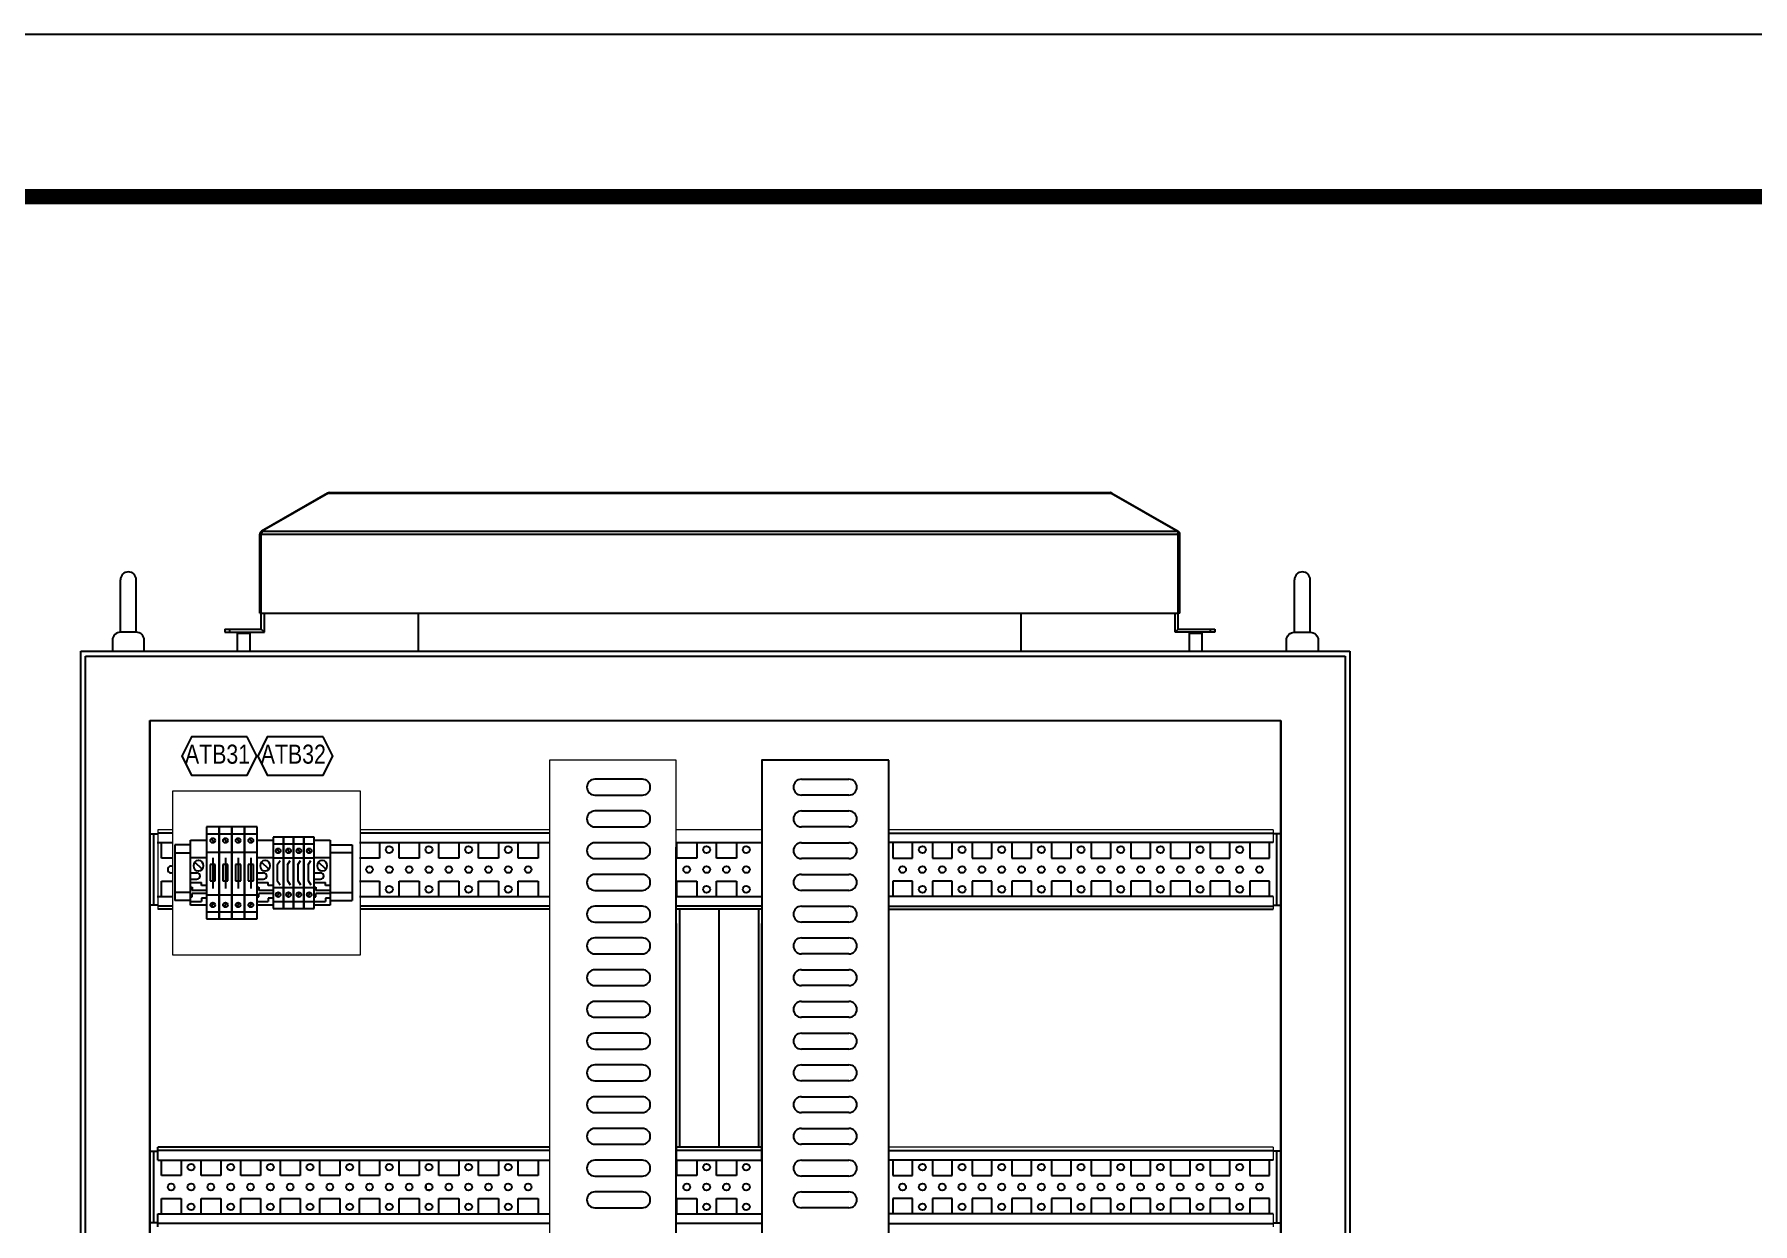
# Model space of a CAD drawing. Extents: x 81437 to 204847, y -54769 to -29444.
# Drawn here: x 88216 to 89299, y -52088 to -51339 of the extents above; entities that cross this region are included whole.
import ezdxf
from ezdxf.enums import TextEntityAlignment as Align
from ezdxf.lldxf.tags import DXFTag

# ---------------------------------------------------------------- set-up
doc = ezdxf.new("R2010")
doc.units = 0
doc.header["$LTSCALE"] = 100
doc.header["$MEASUREMENT"] = 0
for name, color, linetype in [('EYEBOLT', 7, 'Continuous'), ('PANEL', 7, 'Continuous'), ('t', 1, 'Continuous')]:
    doc.layers.add(name, color=color, linetype=linetype)
doc.layers.add('细实线', color=7, linetype='Continuous', lineweight=20)
doc.styles.add('HZ', font='arial.ttf', dxfattribs={"width": 0.7})
doc.styles.get("Standard").update_dxf_attribs({"font": ''})
doc.styles.add('微软雅黑', font='')
doc.styles.get('Standard').set_extended_font_data('SimSun')
doc.styles.get('微软雅黑').set_extended_font_data('Microsoft YaHei')
tags = doc.linetypes.add('HIDDEN2', pattern=[0.1875, 0.125, -0.0625]).pattern_tags.tags
tags[6:7] = [DXFTag(74, 4), DXFTag(75, 0), DXFTag(340, '0'), DXFTag(46, 1.0), DXFTag(50, 0.0), DXFTag(44, 0.0), DXFTag(45, 0.0)]
tags[4:5] = [DXFTag(74, 4), DXFTag(75, 0), DXFTag(340, '0'), DXFTag(46, 1.0), DXFTag(50, 0.0), DXFTag(44, 0.0), DXFTag(45, 0.0)]

# ---------------------------------------------------------------- blocks, each defined once
blk = doc.blocks.new('图框')
at = {"layer": 't', "color": 7, "const_width": 9.62}
blk.add_lwpolyline([(4109.5, -3210.4), (4109.5, -58.9), (-6.2, -58.9), (-6.2, -3210.4)], close=True, dxfattribs=at)
at = {"color": 7, "style": '微软雅黑', "flags": 8}
for tag, p, height in [('DWG.NAME:', (1375.5, -2969.2), 25), ('DWG.NO.:', (3122, -3089.3), 24), ('图纸编号', (3309.2, -3111.3), 24), ('FILENO.:', (3122.5, -3165), 24), ('文档号', (3311.6, -3183), 24)]:
    blk.add_attdef(tag, p, '', height=height, dxfattribs=at)
at = {"color": 7, "style": '微软雅黑', "width": 0.8, "flags": 8}
for tag, p, height in [('PROJECT_NAME', (3324.7, -2969.2), 25), ('PROJECTNAME:', (3119.3, -2971.7), 24)]:
    blk.add_attdef(tag, p, '', height=height, dxfattribs=at)
at = {"color": 7, "style": '微软雅黑', "flags": 8}
for tag, p in [('图纸名称:', (1371.6, -3024.8)), ('项目名称', (3272.9, -3045.6))]:
    blk.add_attdef(tag, text='', height=25, dxfattribs=at).set_placement(p, align=Align.BOTTOM_LEFT)
for tag, height, width, p in [('RENLIU', 24, 0.7, (692, -3009.2)), ('SHUFENWANG', 24, 0.7, (879.6, -3009.2)), ('FANGHOU', 24, 0.7, (1063.6, -3009.2)), ('DANDANLI', 24, 0.7, (1243.9, -3009.2)), ('#10STATIONONTROLCABINETCOVER', 30, 0.6, (1771.7, -3076)), ('HANGZHOUHOLLYSYSAUTOMATIONCO.,LTD.', 24, 0.7, (2763.9, -3104.6))]:
    blk.add_attdef(tag, text='', height=height, dxfattribs=dict(at, width=width)).set_placement(p, align=Align.MIDDLE)
for tag, height, p in [('设计时间', 23, (207.7, -3033.7)), ('刘仁', 23, (692, -3061.1)), ('王姝芬', 23, (879.6, -3061.1)), ('侯方', 23, (1063.6, -3061.1)), ('李丹丹', 23, (1243.9, -3061.1)), ('PAGEXOFX', 24, (3947.6, -3097.9)), ('REV.', 24, (53.2, -3121.9)), ('DATE', 24, (202.7, -3121.9)), ('DESCRIPTION', 24, (445.6, -3121.9)), ('PREPARED', 24, (692, -3121.9)), ('CHECKED', 24, (879.6, -3121.9)), ('SIGNED', 24, (1063.6, -3121.9)), ('APPROVED', 24, (1243.9, -3121.9)), ('图纸名称', 30, (1771.7, -3153.6)), ('第几页共几页', 24, (3947.6, -3172.9))]:
    blk.add_attdef(tag, text='', height=height, dxfattribs=at).set_placement(p, align=Align.MIDDLE)
at = {"color": 7, "flags": 8}
blk.add_attdef('A', text='', height=23, dxfattribs=at).set_placement((53.7, -3033.7), align=Align.MIDDLE)
blk = doc.blocks.new('堵头')
at = {"color": 53}
for p, q in [((0, -41), (0, 0)), ((0, 0), (10, 0)), ((10, 0), (10, -41)), ((0, -11), (10, -11)), ((0, -20.6), (4, -20.6)), ((7.3, -18.3), (2.7, -13.8)), ((0, -24.6), (4, -24.6)), ((0, -26.6), (7, -26.6)), ((0, -29.6), (1, -29.6)), ((1, -29.6), (1, -31.6)), ((10, -31.6), (1, -31.6)), ((7, -28.6), (7, -26.6)), ((10, -28.6), (7, -28.6)), ((0, -35.6), (1, -35.6)), ((0, -38.6), (7, -38.6)), ((10, -41), (0, -41)), ((10, -33.6), (1, -33.6)), ((1, -35.6), (1, -33.6)), ((10, -36.6), (7, -36.6)), ((7, -36.6), (7, -38.6))]:
    blk.add_line(p, q, dxfattribs=at)
blk.add_arc((4, -22.6), 2, 270, 90, dxfattribs=at)
blk.add_ellipse((5, -16.1), major_axis=(0, -3.5), ratio=0.857143, start_param=4.712389, end_param=10.995574, dxfattribs=at)
blk = doc.blocks.new('Z$W@#31031')
at = {"color": 53}
for p, q in [((0, 45), (0, 0)), ((6.5, 45), (0, 45)), ((6.5, 0), (6.5, 45)), ((0, 40.6), (6.5, 40.6)), ((0, 31.9), (6.5, 31.9)), ((2.6, 27.5), (4.4, 30.1)), ((2.6, 27.6), (2.6, 17.4)), ((0, 13.1), (6.5, 13.1)), ((2.6, 17.5), (4.4, 14.9)), ((0, 4.4), (6.5, 4.4)), ((0, 0), (6.5, 0))]:
    blk.add_line(p, q, dxfattribs=at)
at = {"color": 53, "linetype": 'HIDDEN2'}
for p, q in [((4.1, 35.1), (2.4, 37.5)), ((4.1, 9.9), (2.4, 7.5))]:
    blk.add_line(p, q, dxfattribs=at)
at = {"color": 53}
for centre in [(3.3, 36.3), (3.3, 8.7)]:
    blk.add_circle(centre, 1.5, dxfattribs=at)
blk = doc.blocks.new('Z$W@#5084')
at = {"color": 53}
for p, q in [((0, 58), (0, 0)), ((8, 58), (0, 58)), ((8, 0), (8, 58)), ((0, 53.6), (8, 53.6)), ((0, 41.9), (8, 41.9)), ((2.4, 34.1), (2.4, 23.9)), ((5.6, 34.1), (2.4, 34.1)), ((4, 38.4), (4, 19.1)), ((5.6, 23.9), (5.6, 34.1)), ((2.4, 23.9), (5.6, 23.9)), ((0, 15.1), (8, 15.1)), ((0, 4.4), (8, 4.4)), ((0, 0), (8, 0))]:
    blk.add_line(p, q, dxfattribs=at)
at = {"color": 53, "linetype": 'HIDDEN2'}
for p, q in [((4.9, 48.1), (3.1, 50.5)), ((4.9, 9.9), (3.1, 7.5))]:
    blk.add_line(p, q, dxfattribs=at)
at = {"color": 53}
for centre in [(4, 49.3), (4, 8.7)]:
    blk.add_circle(centre, 1.5, dxfattribs=at)

msp = doc.modelspace()

# ---------------------------------------------------------------- linework, layer by layer
at = {"color": 7, "linetype": 'Continuous'}
for p, q in [((88400.6, -51628), (88358.9, -51652.1)), ((88401.1, -51628), (88359.4, -51652.1)), ((88400.6, -51628), (88400.7, -51628.3)), ((88401.1, -51628), (88894.5, -51628)), ((88401.7, -51627.7), (88893.9, -51627.7)), ((88894.5, -51628), (88936.2, -51652.1)), ((88895, -51628), (88894.9, -51628.3)), ((88895, -51628), (88936.7, -51652.1)), ((88357.8, -51703.7), (88357.8, -51654)), ((88357.8, -51654), (88358.8, -51654)), ((88358.8, -51703.7), (88358.8, -51654)), ((88358.8, -51654), (88936.8, -51654)), ((88358.9, -51652.1), (88359.2, -51652.6)), ((88359.4, -51652.1), (88936.2, -51652.1)), ((88936.7, -51652.1), (88936.4, -51652.6)), ((88936.8, -51703.7), (88936.8, -51654)), ((88937.8, -51654), (88936.8, -51654)), ((88937.8, -51703.7), (88937.8, -51654)), ((88357.8, -51703.7), (88358.8, -51703.7)), ((88358.8, -51713.7), (88358.8, -51703.7)), ((88358.8, -51703.7), (88936.8, -51703.7)), ((88360.8, -51715.7), (88360.8, -51703.7)), ((88457.8, -51727.7), (88457.8, -51703.7)), ((88837.8, -51727.7), (88837.8, -51703.7)), ((88934.8, -51715.7), (88934.8, -51703.7)), ((88936.8, -51713.7), (88936.8, -51703.7)), ((88937.8, -51703.7), (88936.8, -51703.7)), ((88335.8, -51713.7), (88335.8, -51715.7)), ((88335.8, -51713.7), (88358.8, -51713.7)), ((88335.8, -51715.7), (88360.8, -51715.7)), ((88338.8, -51713.7), (88338.8, -51715.7)), ((88344.3, -51715.7), (88343.8, -51716.2)), ((88343.8, -51727.7), (88343.8, -51716.2)), ((88343.8, -51716.2), (88351.8, -51716.2)), ((88351.3, -51715.7), (88351.8, -51716.2)), ((88351.8, -51727.7), (88351.8, -51716.2)), ((88360.8, -51715.7), (88358.8, -51713.7)), ((88934.8, -51715.7), (88936.8, -51713.7)), ((88959.8, -51715.7), (88934.8, -51715.7)), ((88936.8, -51713.7), (88959.8, -51713.7)), ((88944.3, -51715.7), (88943.8, -51716.2)), ((88943.8, -51727.7), (88943.8, -51716.2)), ((88943.8, -51716.2), (88951.8, -51716.2)), ((88951.3, -51715.7), (88951.8, -51716.2)), ((88951.8, -51727.7), (88951.8, -51716.2)), ((88956.8, -51713.7), (88956.8, -51715.7)), ((88959.8, -51713.7), (88959.8, -51715.7)), ((88599, -51808.3), (88569, -51808.3)), ((88699.2, -51808.3), (88729.2, -51808.3)), ((88569, -51818.3), (88599, -51818.3)), ((88729.2, -51818.3), (88699.2, -51818.3)), ((88599, -51828.3), (88569, -51828.3)), ((88699.2, -51828.3), (88729.2, -51828.3)), ((88288.5, -51842.7), (88293.5, -51842.7)), ((88291, -51887.7), (88291, -51842.7)), ((88303, -51842.2), (88293.5, -51842.2)), ((88540.4, -51842.2), (88421.1, -51842.2)), ((88569, -51838.3), (88599, -51838.3)), ((88729.2, -51838.3), (88699.2, -51838.3)), ((88754.4, -51842.2), (88996.6, -51842.2)), ((89001.5, -51842.7), (88996.5, -51842.7)), ((88999, -51887.7), (88999, -51842.7)), ((88293.1, -51848.2), (88303, -51848.2)), ((88295.8, -51858), (88295.8, -51848.2)), ((88420.8, -51848.2), (88540.4, -51848.2)), ((88433.3, -51848.2), (88433.3, -51858)), ((88445.8, -51858), (88445.8, -51848.2)), ((88458.3, -51848.2), (88458.3, -51858)), ((88470.8, -51858), (88470.8, -51848.2)), ((88483.3, -51848.2), (88483.3, -51858)), ((88495.8, -51858), (88495.8, -51848.2)), ((88508.3, -51848.2), (88508.3, -51858)), ((88520.8, -51858), (88520.8, -51848.2)), ((88533.3, -51848.2), (88533.3, -51858)), ((88599, -51848.3), (88569, -51848.3)), ((88620.4, -51848.2), (88674.4, -51848.2)), ((88620.4, -53596.2), (88620.4, -51851.2)), ((88620.8, -51858), (88620.8, -51848.2)), ((88633.3, -51848.2), (88633.3, -51858)), ((88645.8, -51858), (88645.8, -51848.2)), ((88658.3, -51848.2), (88658.3, -51858)), ((88699.2, -51848.3), (88729.2, -51848.3)), ((88996.5, -51848.2), (88754.4, -51848.2)), ((88756.8, -51848.2), (88756.8, -51858)), ((88769.3, -51858), (88769.3, -51848.2)), ((88781.8, -51848.2), (88781.8, -51858)), ((88794.3, -51858), (88794.3, -51848.2)), ((88806.8, -51848.2), (88806.8, -51858)), ((88819.3, -51858), (88819.3, -51848.2)), ((88831.8, -51848.2), (88831.8, -51858)), ((88844.3, -51858), (88844.3, -51848.2)), ((88856.8, -51848.2), (88856.8, -51858)), ((88869.3, -51858), (88869.3, -51848.2)), ((88881.8, -51848.2), (88881.8, -51858)), ((88894.3, -51858), (88894.3, -51848.2)), ((88906.8, -51848.2), (88906.8, -51858)), ((88919.3, -51858), (88919.3, -51848.2)), ((88931.8, -51848.2), (88931.8, -51858)), ((88944.3, -51858), (88944.3, -51848.2)), ((88956.8, -51848.2), (88956.8, -51858)), ((88969.3, -51858), (88969.3, -51848.2)), ((88981.8, -51848.2), (88981.8, -51858)), ((88994.3, -51858), (88994.3, -51848.2)), ((88303, -51858), (88295.8, -51858)), ((88433.3, -51858), (88420.8, -51858)), ((88458.3, -51858), (88445.8, -51858)), ((88483.3, -51858), (88470.8, -51858)), ((88508.3, -51858), (88495.8, -51858)), ((88533.3, -51858), (88520.8, -51858)), ((88569, -51858.3), (88599, -51858.3)), ((88633.3, -51858), (88620.8, -51858)), ((88658.3, -51858), (88645.8, -51858)), ((88729.2, -51858.3), (88699.2, -51858.3)), ((88756.8, -51858), (88769.3, -51858)), ((88781.8, -51858), (88794.3, -51858)), ((88806.8, -51858), (88819.3, -51858)), ((88831.8, -51858), (88844.3, -51858)), ((88856.8, -51858), (88869.3, -51858)), ((88881.8, -51858), (88894.3, -51858)), ((88906.8, -51858), (88919.3, -51858)), ((88931.8, -51858), (88944.3, -51858)), ((88956.8, -51858), (88969.3, -51858)), ((88981.8, -51858), (88994.3, -51858)), ((88295.8, -51872.5), (88303, -51872.5)), ((88295.8, -51882.2), (88295.8, -51872.5)), ((88420.8, -51872.5), (88433.3, -51872.5)), ((88433.3, -51872.5), (88433.3, -51882.2)), ((88445.8, -51872.5), (88458.3, -51872.5)), ((88445.8, -51882.2), (88445.8, -51872.5)), ((88458.3, -51872.5), (88458.3, -51882.2)), ((88470.8, -51872.5), (88483.3, -51872.5)), ((88470.8, -51882.2), (88470.8, -51872.5)), ((88483.3, -51872.5), (88483.3, -51882.2)), ((88495.8, -51872.5), (88508.3, -51872.5)), ((88495.8, -51882.2), (88495.8, -51872.5)), ((88508.3, -51872.5), (88508.3, -51882.2)), ((88520.8, -51872.5), (88533.3, -51872.5)), ((88520.8, -51882.2), (88520.8, -51872.5)), ((88533.3, -51872.5), (88533.3, -51882.2)), ((88599, -51868.3), (88569, -51868.3)), ((88569, -51878.3), (88599, -51878.3)), ((88620.8, -51872.5), (88633.3, -51872.5)), ((88620.8, -51882.2), (88620.8, -51872.5)), ((88633.3, -51872.5), (88633.3, -51882.2)), ((88645.8, -51872.5), (88658.3, -51872.5)), ((88645.8, -51882.2), (88645.8, -51872.5)), ((88658.3, -51872.5), (88658.3, -51882.2)), ((88699.2, -51868.3), (88729.2, -51868.3)), ((88729.2, -51878.3), (88699.2, -51878.3)), ((88769.3, -51872.5), (88756.8, -51872.5)), ((88756.8, -51872.5), (88756.8, -51882.2)), ((88769.3, -51882.2), (88769.3, -51872.5)), ((88794.3, -51872.5), (88781.8, -51872.5)), ((88781.8, -51872.5), (88781.8, -51882.2)), ((88794.3, -51882.2), (88794.3, -51872.5)), ((88819.3, -51872.5), (88806.8, -51872.5)), ((88806.8, -51872.5), (88806.8, -51882.2)), ((88819.3, -51882.2), (88819.3, -51872.5)), ((88844.3, -51872.5), (88831.8, -51872.5)), ((88831.8, -51872.5), (88831.8, -51882.2)), ((88844.3, -51882.2), (88844.3, -51872.5)), ((88869.3, -51872.5), (88856.8, -51872.5)), ((88856.8, -51872.5), (88856.8, -51882.2)), ((88869.3, -51882.2), (88869.3, -51872.5)), ((88894.3, -51872.5), (88881.8, -51872.5)), ((88881.8, -51872.5), (88881.8, -51882.2)), ((88894.3, -51882.2), (88894.3, -51872.5)), ((88919.3, -51872.5), (88906.8, -51872.5)), ((88906.8, -51872.5), (88906.8, -51882.2)), ((88919.3, -51882.2), (88919.3, -51872.5)), ((88944.3, -51872.5), (88931.8, -51872.5)), ((88931.8, -51872.5), (88931.8, -51882.2)), ((88944.3, -51882.2), (88944.3, -51872.5)), ((88969.3, -51872.5), (88956.8, -51872.5)), ((88956.8, -51872.5), (88956.8, -51882.2)), ((88969.3, -51882.2), (88969.3, -51872.5)), ((88994.3, -51872.5), (88981.8, -51872.5)), ((88981.8, -51872.5), (88981.8, -51882.2)), ((88994.3, -51882.2), (88994.3, -51872.5)), ((88293.5, -51887.7), (88288.5, -51887.7)), ((88293.1, -51882.2), (88303, -51882.2)), ((88303, -51888.2), (88293.5, -51888.2)), ((88420.8, -51882.2), (88540.4, -51882.2)), ((88540.4, -51888.2), (88421.1, -51888.2)), ((88599, -51888.3), (88569, -51888.3)), ((88620.4, -51882.2), (88674.4, -51882.2)), ((88674.4, -51888.2), (88620.4, -51888.2)), ((88699.2, -51888.3), (88729.2, -51888.3)), ((88996.5, -51882.2), (88754.4, -51882.2)), ((88754.4, -51888.2), (88996.6, -51888.2)), ((88996.5, -51887.7), (89001.5, -51887.7)), ((88303, -51890.2), (88293.5, -51890.2)), ((88540.4, -51890.2), (88421.1, -51890.2)), ((88569, -51898.3), (88599, -51898.3)), ((88674.4, -51890.2), (88620.4, -51890.2)), ((88620.4, -51899.2), (88620.4, -52049.2)), ((88622.4, -51890.2), (88622.4, -52040.2)), ((88647.4, -52040.2), (88647.4, -51890.2)), ((88647.4, -52040.2), (88647.4, -51890.2)), ((88672.4, -52040.2), (88672.4, -51890.2)), ((88674.4, -52049.2), (88674.4, -51899.2)), ((88729.2, -51898.3), (88699.2, -51898.3)), ((88754.4, -51890.2), (88996.6, -51890.2)), ((88599, -51908.3), (88569, -51908.3)), ((88699.2, -51908.3), (88729.2, -51908.3)), ((88569, -51918.3), (88599, -51918.3)), ((88729.2, -51918.3), (88699.2, -51918.3)), ((88599, -51928.3), (88569, -51928.3)), ((88699.2, -51928.3), (88729.2, -51928.3)), ((88569, -51938.3), (88599, -51938.3)), ((88729.2, -51938.3), (88699.2, -51938.3)), ((88599, -51948.3), (88569, -51948.3)), ((88699.2, -51948.3), (88729.2, -51948.3)), ((88569, -51958.3), (88599, -51958.3)), ((88729.2, -51958.3), (88699.2, -51958.3)), ((88599, -51968.3), (88569, -51968.3)), ((88699.2, -51968.3), (88729.2, -51968.3)), ((88569, -51978.3), (88599, -51978.3)), ((88729.2, -51978.3), (88699.2, -51978.3)), ((88599, -51988.3), (88569, -51988.3)), ((88699.2, -51988.3), (88729.2, -51988.3)), ((88569, -51998.3), (88599, -51998.3)), ((88599, -52008.3), (88569, -52008.3)), ((88729.2, -51998.3), (88699.2, -51998.3)), ((88699.2, -52008.3), (88729.2, -52008.3)), ((88569, -52018.3), (88599, -52018.3)), ((88729.2, -52018.3), (88699.2, -52018.3)), ((88599, -52028.3), (88569, -52028.3)), ((88699.2, -52028.3), (88729.2, -52028.3)), ((88472.5, -52040.2), (88293.5, -52040.2)), ((88293.5, -52048.2), (88293.5, -52040.2)), ((88540.4, -52040.2), (88472.5, -52040.2)), ((88569, -52038.3), (88599, -52038.3)), ((88674.4, -52040.2), (88620.4, -52040.2)), ((88729.2, -52038.3), (88699.2, -52038.3)), ((88288.5, -52042.7), (88293.5, -52042.7)), ((88291, -52087.7), (88291, -52042.7)), ((88472.5, -52042.2), (88293.5, -52042.2)), ((88293.5, -52048.2), (88472.5, -52048.2)), ((88295.8, -52058), (88295.8, -52048.2)), ((88308.3, -52048.2), (88308.3, -52058)), ((88320.8, -52058), (88320.8, -52048.2)), ((88333.3, -52048.2), (88333.3, -52058)), ((88345.8, -52058), (88345.8, -52048.2)), ((88358.3, -52048.2), (88358.3, -52058)), ((88370.8, -52058), (88370.8, -52048.2)), ((88383.3, -52048.2), (88383.3, -52058)), ((88395.8, -52058), (88395.8, -52048.2)), ((88408.3, -52048.2), (88408.3, -52058)), ((88420.8, -52058), (88420.8, -52048.2)), ((88433.3, -52048.2), (88433.3, -52058)), ((88445.8, -52058), (88445.8, -52048.2)), ((88458.3, -52048.2), (88458.3, -52058)), ((88470.8, -52058), (88470.8, -52048.2)), ((88540.4, -52042.2), (88472.5, -52042.2)), ((88472.5, -52048.2), (88540.4, -52048.2)), ((88483.3, -52048.2), (88483.3, -52058)), ((88495.8, -52058), (88495.8, -52048.2)), ((88508.3, -52048.2), (88508.3, -52058)), ((88520.8, -52058), (88520.8, -52048.2)), ((88533.3, -52048.2), (88533.3, -52058)), ((88599, -52048.3), (88569, -52048.3)), ((88674.4, -52042.2), (88620.4, -52042.2)), ((88620.4, -52048.2), (88674.4, -52048.2)), ((88620.8, -52058), (88620.8, -52048.2)), ((88633.3, -52048.2), (88633.3, -52058)), ((88645.8, -52058), (88645.8, -52048.2)), ((88658.3, -52048.2), (88658.3, -52058)), ((88699.2, -52048.3), (88729.2, -52048.3)), ((88754.4, -52042.2), (88996.6, -52042.2)), ((88996.5, -52048.2), (88754.4, -52048.2)), ((88756.8, -52048.2), (88756.8, -52058)), ((88769.3, -52058), (88769.3, -52048.2)), ((88781.8, -52048.2), (88781.8, -52058)), ((88794.3, -52058), (88794.3, -52048.2)), ((88806.8, -52048.2), (88806.8, -52058)), ((88819.3, -52058), (88819.3, -52048.2)), ((88831.8, -52048.2), (88831.8, -52058)), ((88844.3, -52058), (88844.3, -52048.2)), ((88856.8, -52048.2), (88856.8, -52058)), ((88869.3, -52058), (88869.3, -52048.2)), ((88881.8, -52048.2), (88881.8, -52058)), ((88894.3, -52058), (88894.3, -52048.2)), ((88906.8, -52048.2), (88906.8, -52058)), ((88919.3, -52058), (88919.3, -52048.2)), ((88931.8, -52048.2), (88931.8, -52058)), ((88944.3, -52058), (88944.3, -52048.2)), ((88956.8, -52048.2), (88956.8, -52058)), ((88969.3, -52058), (88969.3, -52048.2)), ((88981.8, -52048.2), (88981.8, -52058)), ((88994.3, -52058), (88994.3, -52048.2)), ((89001.5, -52042.7), (88996.5, -52042.7)), ((88999, -52087.7), (88999, -52042.7)), ((88308.3, -52058), (88295.8, -52058)), ((88333.3, -52058), (88320.8, -52058)), ((88358.3, -52058), (88345.8, -52058)), ((88383.3, -52058), (88370.8, -52058)), ((88408.3, -52058), (88395.8, -52058)), ((88433.3, -52058), (88420.8, -52058)), ((88458.3, -52058), (88445.8, -52058)), ((88483.3, -52058), (88470.8, -52058)), ((88508.3, -52058), (88495.8, -52058)), ((88533.3, -52058), (88520.8, -52058)), ((88569, -52058.3), (88599, -52058.3)), ((88633.3, -52058), (88620.8, -52058)), ((88658.3, -52058), (88645.8, -52058)), ((88729.2, -52058.3), (88699.2, -52058.3)), ((88756.8, -52058), (88769.3, -52058)), ((88781.8, -52058), (88794.3, -52058)), ((88806.8, -52058), (88819.3, -52058)), ((88831.8, -52058), (88844.3, -52058)), ((88856.8, -52058), (88869.3, -52058)), ((88881.8, -52058), (88894.3, -52058)), ((88906.8, -52058), (88919.3, -52058)), ((88931.8, -52058), (88944.3, -52058)), ((88956.8, -52058), (88969.3, -52058)), ((88981.8, -52058), (88994.3, -52058)), ((88295.8, -52072.5), (88308.3, -52072.5)), ((88295.8, -52082.2), (88295.8, -52072.5)), ((88308.3, -52072.5), (88308.3, -52082.2)), ((88320.8, -52072.5), (88333.3, -52072.5)), ((88320.8, -52082.2), (88320.8, -52072.5)), ((88333.3, -52072.5), (88333.3, -52082.2)), ((88345.8, -52072.5), (88358.3, -52072.5)), ((88345.8, -52082.2), (88345.8, -52072.5)), ((88358.3, -52072.5), (88358.3, -52082.2)), ((88370.8, -52072.5), (88383.3, -52072.5)), ((88370.8, -52082.2), (88370.8, -52072.5)), ((88383.3, -52072.5), (88383.3, -52082.2)), ((88395.8, -52072.5), (88408.3, -52072.5)), ((88395.8, -52082.2), (88395.8, -52072.5)), ((88408.3, -52072.5), (88408.3, -52082.2)), ((88420.8, -52072.5), (88433.3, -52072.5)), ((88420.8, -52082.2), (88420.8, -52072.5)), ((88433.3, -52072.5), (88433.3, -52082.2)), ((88445.8, -52072.5), (88458.3, -52072.5)), ((88445.8, -52082.2), (88445.8, -52072.5)), ((88458.3, -52072.5), (88458.3, -52082.2)), ((88462.5, -52064.5), (88462.5, -52066)), ((88465.3, -52067.2), (88463.7, -52067.2)), ((88470.8, -52072.5), (88483.3, -52072.5)), ((88470.8, -52082.2), (88470.8, -52072.5)), ((88483.3, -52072.5), (88483.3, -52082.2)), ((88495.8, -52072.5), (88508.3, -52072.5)), ((88495.8, -52082.2), (88495.8, -52072.5)), ((88508.3, -52072.5), (88508.3, -52082.2)), ((88520.8, -52072.5), (88533.3, -52072.5)), ((88520.8, -52082.2), (88520.8, -52072.5)), ((88533.3, -52072.5), (88533.3, -52082.2)), ((88599, -52068.3), (88569, -52068.3)), ((88620.8, -52072.5), (88633.3, -52072.5)), ((88620.8, -52082.2), (88620.8, -52072.5)), ((88633.3, -52072.5), (88633.3, -52082.2)), ((88645.8, -52072.5), (88658.3, -52072.5)), ((88645.8, -52082.2), (88645.8, -52072.5)), ((88658.3, -52072.5), (88658.3, -52082.2)), ((88699.2, -52068.3), (88729.2, -52068.3)), ((88769.3, -52072.5), (88756.8, -52072.5)), ((88756.8, -52072.5), (88756.8, -52082.2)), ((88769.3, -52082.2), (88769.3, -52072.5)), ((88794.3, -52072.5), (88781.8, -52072.5)), ((88781.8, -52072.5), (88781.8, -52082.2)), ((88794.3, -52082.2), (88794.3, -52072.5)), ((88819.3, -52072.5), (88806.8, -52072.5)), ((88806.8, -52072.5), (88806.8, -52082.2)), ((88819.3, -52082.2), (88819.3, -52072.5)), ((88844.3, -52072.5), (88831.8, -52072.5)), ((88831.8, -52072.5), (88831.8, -52082.2)), ((88844.3, -52082.2), (88844.3, -52072.5)), ((88869.3, -52072.5), (88856.8, -52072.5)), ((88856.8, -52072.5), (88856.8, -52082.2)), ((88869.3, -52082.2), (88869.3, -52072.5)), ((88894.3, -52072.5), (88881.8, -52072.5)), ((88881.8, -52072.5), (88881.8, -52082.2)), ((88894.3, -52082.2), (88894.3, -52072.5)), ((88919.3, -52072.5), (88906.8, -52072.5)), ((88906.8, -52072.5), (88906.8, -52082.2)), ((88919.3, -52082.2), (88919.3, -52072.5)), ((88944.3, -52072.5), (88931.8, -52072.5)), ((88931.8, -52072.5), (88931.8, -52082.2)), ((88944.3, -52082.2), (88944.3, -52072.5)), ((88969.3, -52072.5), (88956.8, -52072.5)), ((88956.8, -52072.5), (88956.8, -52082.2)), ((88969.3, -52082.2), (88969.3, -52072.5)), ((88994.3, -52072.5), (88981.8, -52072.5)), ((88981.8, -52072.5), (88981.8, -52082.2)), ((88994.3, -52082.2), (88994.3, -52072.5)), ((88293.5, -52082.2), (88472.5, -52082.2)), ((88293.5, -52090.2), (88293.5, -52082.2)), ((88472.5, -52082.2), (88540.4, -52082.2)), ((88569, -52078.3), (88599, -52078.3)), ((88620.4, -52082.2), (88674.4, -52082.2)), ((88729.2, -52078.3), (88699.2, -52078.3)), ((88996.5, -52082.2), (88754.4, -52082.2)), ((88293.5, -52087.7), (88288.5, -52087.7)), ((88472.5, -52088.2), (88293.5, -52088.2)), ((88540.4, -52088.2), (88472.5, -52088.2)), ((88674.4, -52088.2), (88620.4, -52088.2)), ((88754.4, -52088.2), (88996.6, -52088.2)), ((88996.5, -52087.7), (89001.5, -52087.7))]:
    msp.add_line(p, q, dxfattribs=at)
at = {"color": 6}
for p, q in [((88314.2, -51849.6), (88304.3, -51849.6)), ((88304.3, -51849.6), (88304.3, -51884.6)), ((88304.3, -51854.6), (88314.2, -51854.6)), ((88402.2, -51849.6), (88416.1, -51849.6)), ((88416.1, -51854.6), (88402.2, -51854.6)), ((88416.1, -51849.6), (88416.1, -51884.6)), ((88314.2, -51879.6), (88304.3, -51879.6)), ((88314.2, -51884.6), (88304.3, -51884.6)), ((88402.2, -51879.6), (88416.1, -51879.6)), ((88402.2, -51884.6), (88416.1, -51884.6))]:
    msp.add_line(p, q, dxfattribs=at)
at = {"color": 1}
msp.add_lwpolyline([(86389.9, -51339), (90718.2, -51339), (90718.2, -54769.3), (86389.9, -54769.3)], close=True, dxfattribs=at)
at = {"color": 3}
for points in [[(88349.9, -51781.6), (88314.9, -51781.6), (88308.8, -51793.7), (88314.9, -51805.8), (88349.9, -51805.8), (88356, -51793.7), (88349.9, -51781.6)], [(88397.7, -51781.6), (88362.6, -51781.6), (88356.6, -51793.7), (88362.6, -51805.8), (88397.7, -51805.8), (88403.8, -51793.7), (88397.7, -51781.6)]]:
    msp.add_lwpolyline(points, dxfattribs=at)
at = {"color": 7}
msp.add_lwpolyline([(88754.4, -51796.2), (88674.4, -51796.2), (88674.4, -53596.2), (88754.4, -53596.2)], close=True, dxfattribs=at)
at = {"color": 7, "linetype": 'Continuous'}
for centre in [(88439.5, -51852.7), (88439.5, -51852.7), (88464.5, -51852.7), (88464.5, -51852.7), (88489.5, -51852.7), (88489.5, -51852.7), (88514.5, -51852.7), (88514.5, -51852.7), (88639.5, -51852.7), (88664.5, -51852.7), (88775.5, -51852.7), (88775.5, -51852.7), (88800.5, -51852.7), (88800.5, -51852.7), (88825.5, -51852.7), (88825.5, -51852.7), (88850.5, -51852.7), (88850.5, -51852.7), (88875.5, -51852.7), (88875.5, -51852.7), (88900.5, -51852.7), (88900.5, -51852.7), (88925.5, -51852.7), (88925.5, -51852.7), (88950.5, -51852.7), (88950.5, -51852.7), (88975.5, -51852.7), (88975.5, -51852.7), (88427, -51865.2), (88439.5, -51865.2), (88439.5, -51865.2), (88452, -51865.2), (88464.5, -51865.2), (88464.5, -51865.2), (88477, -51865.2), (88489.5, -51865.2), (88489.5, -51865.2), (88502, -51865.2), (88514.5, -51865.2), (88514.5, -51865.2), (88527, -51865.2), (88627, -51865.2), (88639.5, -51865.2), (88652, -51865.2), (88664.5, -51865.2), (88763, -51865.2), (88775.5, -51865.2), (88775.5, -51865.2), (88788, -51865.2), (88800.5, -51865.2), (88800.5, -51865.2), (88813, -51865.2), (88825.5, -51865.2), (88825.5, -51865.2), (88838, -51865.2), (88850.5, -51865.2), (88850.5, -51865.2), (88863, -51865.2), (88875.5, -51865.2), (88875.5, -51865.2), (88888, -51865.2), (88900.5, -51865.2), (88900.5, -51865.2), (88913, -51865.2), (88925.5, -51865.2), (88925.5, -51865.2), (88938, -51865.2), (88950.5, -51865.2), (88950.5, -51865.2), (88963, -51865.2), (88975.5, -51865.2), (88975.5, -51865.2), (88988, -51865.2), (88439.5, -51877.7), (88439.5, -51877.7), (88464.5, -51877.7), (88464.5, -51877.7), (88489.5, -51877.7), (88489.5, -51877.7), (88514.5, -51877.7), (88514.5, -51877.7), (88639.5, -51877.7), (88664.5, -51877.7), (88775.5, -51877.7), (88775.5, -51877.7), (88800.5, -51877.7), (88800.5, -51877.7), (88825.5, -51877.7), (88825.5, -51877.7), (88850.5, -51877.7), (88850.5, -51877.7), (88875.5, -51877.7), (88875.5, -51877.7), (88900.5, -51877.7), (88900.5, -51877.7), (88925.5, -51877.7), (88925.5, -51877.7), (88950.5, -51877.7), (88950.5, -51877.7), (88975.5, -51877.7), (88975.5, -51877.7), (88314.5, -52052.7), (88339.5, -52052.7), (88364.5, -52052.7), (88389.5, -52052.7), (88414.5, -52052.7), (88439.5, -52052.7), (88464.5, -52052.7), (88489.5, -52052.7), (88489.5, -52052.7), (88514.5, -52052.7), (88514.5, -52052.7), (88639.5, -52052.7), (88664.5, -52052.7), (88775.5, -52052.7), (88775.5, -52052.7), (88800.5, -52052.7), (88800.5, -52052.7), (88825.5, -52052.7), (88825.5, -52052.7), (88850.5, -52052.7), (88850.5, -52052.7), (88875.5, -52052.7), (88875.5, -52052.7), (88900.5, -52052.7), (88900.5, -52052.7), (88925.5, -52052.7), (88925.5, -52052.7), (88950.5, -52052.7), (88950.5, -52052.7), (88975.5, -52052.7), (88975.5, -52052.7), (88302, -52065.2), (88314.5, -52065.2), (88327, -52065.2), (88339.5, -52065.2), (88352, -52065.2), (88364.5, -52065.2), (88377, -52065.2), (88389.5, -52065.2), (88402, -52065.2), (88414.5, -52065.2), (88427, -52065.2), (88439.5, -52065.2), (88452, -52065.2), (88464.5, -52065.2), (88477, -52065.2), (88489.5, -52065.2), (88489.5, -52065.2), (88502, -52065.2), (88514.5, -52065.2), (88514.5, -52065.2), (88527, -52065.2), (88627, -52065.2), (88639.5, -52065.2), (88652, -52065.2), (88664.5, -52065.2), (88763, -52065.2), (88775.5, -52065.2), (88775.5, -52065.2), (88788, -52065.2), (88800.5, -52065.2), (88800.5, -52065.2), (88813, -52065.2), (88825.5, -52065.2), (88825.5, -52065.2), (88838, -52065.2), (88850.5, -52065.2), (88850.5, -52065.2), (88863, -52065.2), (88875.5, -52065.2), (88875.5, -52065.2), (88888, -52065.2), (88900.5, -52065.2), (88900.5, -52065.2), (88913, -52065.2), (88925.5, -52065.2), (88925.5, -52065.2), (88938, -52065.2), (88950.5, -52065.2), (88950.5, -52065.2), (88963, -52065.2), (88975.5, -52065.2), (88975.5, -52065.2), (88988, -52065.2), (88314.5, -52077.7), (88339.5, -52077.7), (88364.5, -52077.7), (88389.5, -52077.7), (88414.5, -52077.7), (88439.5, -52077.7), (88464.5, -52077.7), (88489.5, -52077.7), (88489.5, -52077.7), (88514.5, -52077.7), (88514.5, -52077.7), (88639.5, -52077.7), (88664.5, -52077.7), (88775.5, -52077.7), (88775.5, -52077.7), (88800.5, -52077.7), (88800.5, -52077.7), (88825.5, -52077.7), (88825.5, -52077.7), (88850.5, -52077.7), (88850.5, -52077.7), (88875.5, -52077.7), (88875.5, -52077.7), (88900.5, -52077.7), (88900.5, -52077.7), (88925.5, -52077.7), (88925.5, -52077.7), (88950.5, -52077.7), (88950.5, -52077.7), (88975.5, -52077.7), (88975.5, -52077.7)]:
    msp.add_circle(centre, 2.15, dxfattribs=at)
for centre, radius, start, end in [((88401.7, -51629.9), 2.2, 90, 120), ((88893.9, -51629.9), 2.2, 60, 90), ((88360, -51654), 2.2, 120, 180), ((88386.1, -51660.8), 28.1, 164.5161, 164.989), ((88909.5, -51660.8), 28.1, 15.011, 15.4839), ((88935.6, -51654), 2.2, 0, 60), ((88569, -51813.3), 5, 90, 270), ((88599, -51813.3), 5, 270, 90), ((88699.2, -51813.3), 5, 90, 270), ((88729.2, -51813.3), 5, 270, 90), ((88569, -51833.3), 5, 90, 270), ((88599, -51833.3), 5, 270, 90), ((88699.2, -51833.3), 5, 90, 270), ((88729.2, -51833.3), 5, 270, 90), ((88569, -51853.3), 5, 90, 270), ((88599, -51853.3), 5, 270, 90), ((88699.2, -51853.3), 5, 90, 270), ((88729.2, -51853.3), 5, 270, 90), ((88302, -51865.2), 2.15, 63.8153, 296.1847), ((88569, -51873.3), 5, 90, 270), ((88599, -51873.3), 5, 270, 90), ((88699.2, -51873.3), 5, 90, 270), ((88729.2, -51873.3), 5, 270, 90), ((88569, -51893.3), 5, 90, 270), ((88599, -51893.3), 5, 270, 90), ((88699.2, -51893.3), 5, 90, 270), ((88729.2, -51893.3), 5, 270, 90), ((88569, -51913.3), 5, 90, 270), ((88599, -51913.3), 5, 270, 90), ((88699.2, -51913.3), 5, 90, 270), ((88729.2, -51913.3), 5, 270, 90), ((88569, -51933.3), 5, 90, 270), ((88599, -51933.3), 5, 270, 90), ((88699.2, -51933.3), 5, 90, 270), ((88729.2, -51933.3), 5, 270, 90), ((88569, -51953.3), 5, 90, 270), ((88599, -51953.3), 5, 270, 90), ((88699.2, -51953.3), 5, 90, 270), ((88729.2, -51953.3), 5, 270, 90), ((88569, -51973.3), 5, 90, 270), ((88599, -51973.3), 5, 270, 90), ((88699.2, -51973.3), 5, 90, 270), ((88729.2, -51973.3), 5, 270, 90), ((88569, -51993.3), 5, 90, 270), ((88599, -51993.3), 5, 270, 90), ((88699.2, -51993.3), 5, 90, 270), ((88729.2, -51993.3), 5, 270, 90), ((88569, -52013.3), 5, 90, 270), ((88599, -52013.3), 5, 270, 90), ((88699.2, -52013.3), 5, 90, 270), ((88729.2, -52013.3), 5, 270, 90), ((88569, -52033.3), 5, 90, 270), ((88599, -52033.3), 5, 270, 90), ((88699.2, -52033.3), 5, 90, 270), ((88729.2, -52033.3), 5, 270, 90), ((88569, -52053.3), 5, 90, 270), ((88599, -52053.3), 5, 270, 90), ((88699.2, -52053.3), 5, 90, 270), ((88729.2, -52053.3), 5, 270, 90), ((88465.5, -52065.2), 2.15, 247.5949, 256.2965), ((88569, -52073.3), 5, 90, 270), ((88599, -52073.3), 5, 270, 90), ((88699.2, -52073.3), 5, 90, 270), ((88729.2, -52073.3), 5, 270, 90)]:
    msp.add_arc(centre, radius, start, end, dxfattribs=at)
for points, start_tangent, end_tangent in [([(88401.1, -51628), (88401.3, -51627.9)], (0.721412, 0.692506), (0.835895, 0.548889)), ([(88401.3, -51627.9), (88401.5, -51627.8)], (0.835895, 0.548889), (0.949224, 0.3146)), ([(88401.5, -51627.8), (88401.7, -51627.7)], (0.949224, 0.3146), (1, 0)), ([(88894.1, -51627.8), (88893.9, -51627.7)], (-0.949224, 0.3146), (-1, 0)), ([(88894.3, -51627.9), (88894.1, -51627.8)], (-0.835895, 0.548889), (-0.949224, 0.3146)), ([(88894.5, -51628), (88894.3, -51627.9)], (-0.721412, 0.692506), (-0.835895, 0.548889)), ([(88359, -51653.5), (88358.8, -51654)], (-0.259249, -0.96581), (-0.252028, -0.96772)), ([(88359.2, -51652.6), (88359, -51653.3)], (-0.319262, -0.947666), (-0.267211, -0.963638)), ([(88359.4, -51652.1), (88359.2, -51652.6)], (-0.461961, -0.8869), (-0.319262, -0.947666)), ([(88936.2, -51652.1), (88936.4, -51652.6)], (0.461961, -0.8869), (0.319262, -0.947666)), ([(88936.4, -51652.6), (88936.6, -51653.3)], (0.319262, -0.947666), (0.267211, -0.963638)), ([(88936.7, -51653.5), (88936.8, -51654)], (0.259249, -0.96581), (0.252028, -0.96772))]:
    msp.add_spline(points, degree=3, dxfattribs=dict(at, start_tangent=start_tangent, end_tangent=end_tangent))
at = {"layer": 'EYEBOLT'}
for p, q in [((88270, -51715.7), (88270, -51682.7)), ((88275, -51677.7), (88275, -51677.7)), ((88280, -51715.7), (88280, -51682.7)), ((89010, -51715.7), (89010, -51682.7)), ((89015, -51677.7), (89015, -51677.7)), ((89020, -51715.7), (89020, -51682.7))]:
    msp.add_line(p, q, dxfattribs=at)
at = {"layer": 'EYEBOLT', "color": 7}
for points in [[(88285, -51727.7), (88285, -51720.7, 0.414214), (88280, -51715.7), (88270, -51715.7, 0.414214), (88265, -51720.7), (88265, -51727.7)], [(89005, -51727.7), (89005, -51720.7, -0.414214), (89010, -51715.7), (89020, -51715.7, -0.414214), (89025, -51720.7), (89025, -51727.7)]]:
    msp.add_lwpolyline(points, format="xyb", dxfattribs=at)
at = {"layer": 'EYEBOLT'}
for centre, start, end in [((88275, -51682.7), 90, 180), ((88275, -51682.7), 0, 90), ((89015, -51682.7), 90, 180), ((89015, -51682.7), 0, 90)]:
    msp.add_arc(centre, 5, start, end, dxfattribs=at)
at = {"layer": 'PANEL', "color": 7}
for p, q in [((88245, -51727.7), (89045, -51727.7)), ((88245, -53727.7), (88245, -51727.7)), ((88248, -53724.7), (88248, -51730.7)), ((88248, -51730.7), (89042, -51730.7)), ((89042, -51730.7), (89042, -53724.7)), ((89045, -51727.7), (89045, -53727.7)), ((88288.5, -51771.2), (89001.5, -51771.2)), ((88288.5, -52548.7), (88288.5, -51771.2)), ((88288.5, -51771.2), (88288.5, -52157.7)), ((89001.5, -51771.2), (89001.5, -52157.7)), ((89001.5, -52548.7), (89001.5, -51771.2))]:
    msp.add_line(p, q, dxfattribs=at)
at = {"layer": '细实线'}
for p, q in [((88293.5, -51840.2), (88293.5, -51890.2)), ((88303, -51840.2), (88293.5, -51840.2)), ((88540.4, -51840.2), (88421.1, -51840.2)), ((88674.4, -51840.2), (88620.4, -51840.2)), ((88996.5, -51840.2), (88754.4, -51840.2)), ((88996.5, -51840.2), (88996.5, -51848.2)), ((88996.5, -51882.2), (88996.5, -51890.2)), ((88996.5, -52040.2), (88754.4, -52040.2)), ((88996.5, -52040.2), (88996.5, -52048.2)), ((88996.5, -52082.2), (88996.5, -52090.2))]:
    msp.add_line(p, q, dxfattribs=at)
msp.add_lwpolyline([(88620.4, -51796.2), (88540.4, -51796.2), (88540.4, -53596.2), (88620.4, -53596.2)], close=True, dxfattribs=at)
at = {"layer": '细实线', "color": 2}
msp.add_lwpolyline([(88303, -51815.6), (88421.1, -51815.6), (88421.1, -51919.1), (88303, -51919.1)], close=True, dxfattribs=at)

# ---------------------------------------------------------------- block references
at = {"color": 1}
msp.add_blockref('图框', (86485.2, -51382.4), dxfattribs=at)
at = {"color": 7}
for name, p in [('Z$W@#5084', (88324.2, -51896.2)), ('Z$W@#5084', (88332.2, -51896.2)), ('Z$W@#5084', (88340.2, -51896.2)), ('Z$W@#5084', (88348.2, -51896.2)), ('Z$W@#31031', (88366.2, -51889.7)), ('Z$W@#31031', (88372.7, -51889.7)), ('Z$W@#31031', (88379.2, -51889.7)), ('Z$W@#31031', (88385.7, -51889.7))]:
    msp.add_blockref(name, p, dxfattribs=at)
for p in [(88314.2, -51846.7), (88356.2, -51846.7), (88392.2, -51846.7)]:
    msp.add_blockref('堵头', p)

# ---------------------------------------------------------------- texts
at = {"style": 'HZ', "width": 0.8}
for s, p in [('ATB31', (88310.7, -51798.5)), ('ATB32', (88358.5, -51798.5))]:
    msp.add_text(s, height=12, dxfattribs=at).set_placement(p)

doc.saveas('drawing.dxf')
